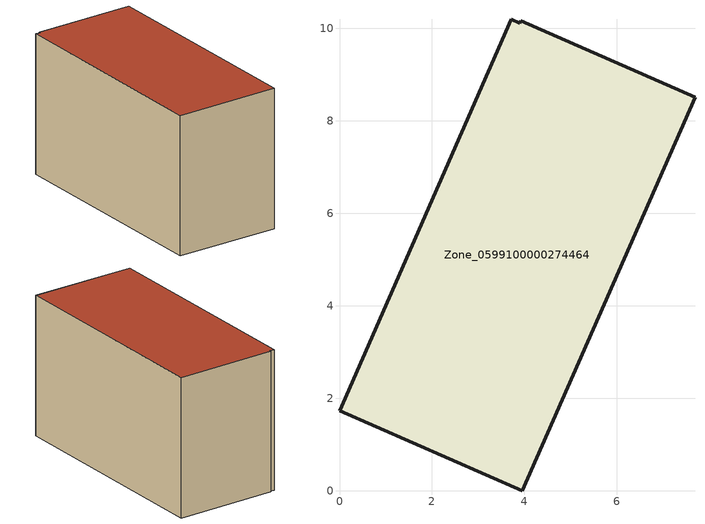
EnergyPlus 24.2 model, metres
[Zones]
Zone_0599100000274464
 floor ground (C_G): 3.95,0 0,1.73 3.72,10.2 3.9,10.11 3.92,10.17 7.69,8.51 z0
 wall outside (C_F): 3.95,0 7.69,8.51 3.92,10.17 3.9,10.11 3.72,10.2 0,1.73 3.95,0 z0:5.74
 roof outside (C_R): 0,1.73 3.95,0 7.69,8.51 3.92,10.17 3.9,10.11 3.72,10.2 z5.74
[BUILDING]
Pand.0599100000274464: North Axis=0; Terrain=City; Loads Convergence Tolerance Value=0.04; Temperature Convergence Tolerance Value=0.4; Solar Distribution=FullExterior; Maximum Number of Warmup Days=25; Minimum Number of Warmup Days=1
[Site:Location]
Rotterdam.The.Hague.AP_ZH_NLD Design_Conditions: Latitude=51.96; Longitude=4.45; Time Zone=1; Elevation=-4.5
[SITE:GROUNDTEMPERATURE:BUILDINGSURFACE]
18, 18, 18, 18, 18, 18, 18, 18, 18, 18, 18, 18
[MATERIAL] Thermal Absorptance=0.9; Solar Absorptance=0.7; Visible Absorptance=0.7
Name | Roughness | Thickness | Conductivity | Density | Specific Heat
G.TI.1946-1964 | MediumSmooth | 0.15 | 1 | 540 | 1210
F.TI.1946-1964 | Rough | 0.3 | 0.857143 | 1920 | 840
R.TI.1946-1964 | MediumRough | 0.2 | 0.277778 | 1500 | 1000
[CONSTRUCTION]
C_G: G.TI.1946-1964
C_F: F.TI.1946-1964
C_R: R.TI.1946-1964
[ZONE]
Zone_0599100000274464: Type=1; Multiplier=1; Ceiling Height=Autocalculate; Volume=Autocalculate; Floor Area=autocalculate; Part of Total Floor Area=Yes
[ZONEINFILTRATION:DESIGNFLOWRATE]
Infil_Zone_0599100000274464: Zone or ZoneList or Space or SpaceList=Zone_0599100000274464; Schedule=AlwaysOn; Design Flow Rate Calculation Method=Flow/Area; Flow Rate per Floor Area=0.003; Constant Term Coefficient=1; Temperature Term Coefficient=0; Velocity Term Coefficient=0; Velocity Squared Term Coefficient=0
[HVACTEMPLATE:ZONE:IDEALLOADSAIRSYSTEM]
Zone_0599100000274464: Maximum Heating Supply Air Temperature=50; Minimum Cooling Supply Air Temperature=13; Maximum Heating Supply Air Humidity Ratio=0.0156; Minimum Cooling Supply Air Humidity Ratio=0.0077; Heating Limit=NoLimit; Cooling Limit=NoLimit; Dehumidification Control Type=ConstantSensibleHeatRatio; Cooling Sensible Heat Ratio=0.7; Dehumidification Setpoint=60; Humidification Control Type=None; Humidification Setpoint=30; Outdoor Air Method=None; Outdoor Air Flow Rate per Person=0.00944; Outdoor Air Flow Rate per Zone Floor Area=0; Outdoor Air Flow Rate per Zone=0; Demand Controlled Ventilation Type=None; Outdoor Air Economizer Type=NoEconomizer; Heat Recovery Type=None; Sensible Heat Recovery Effectiveness=0.7; Latent Heat Recovery Effectiveness=0.65
[ZONECONTROL:THERMOSTAT]
ThermostatControl_Zone_0599100000274464: Zone or ZoneList=Zone_0599100000274464; Control Type Schedule=DualSetpointControlType; Control 1=Thermostat_Zone_0599100000274464; Temperature Difference Between Cutout And Setpoint=0
[THERMOSTATSETPOINT:DUALSETPOINT]
Thermostat_Zone_0599100000274464: Heating Setpoint Temperature Schedule=HeatingSetpoint_Zone_0599100000274464; Cooling Setpoint Temperature Schedule=CoolingSetpoint_Zone_0599100000274464
[SCHEDULE:COMPACT]
HeatingSetpoint_Zone_0599100000274464: Through: 12/31, For: AllDays, Until: 24:00, 21
CoolingSetpoint_Zone_0599100000274464: Through: 12/31, For: AllDays, Until: 24:00, 24
DualSetpointControlType: Through: 12/31, For: AllDays, Until: 24:00, 4
AlwaysOn: Through: 12/31, For: AllDays, Until: 24:00, 1
